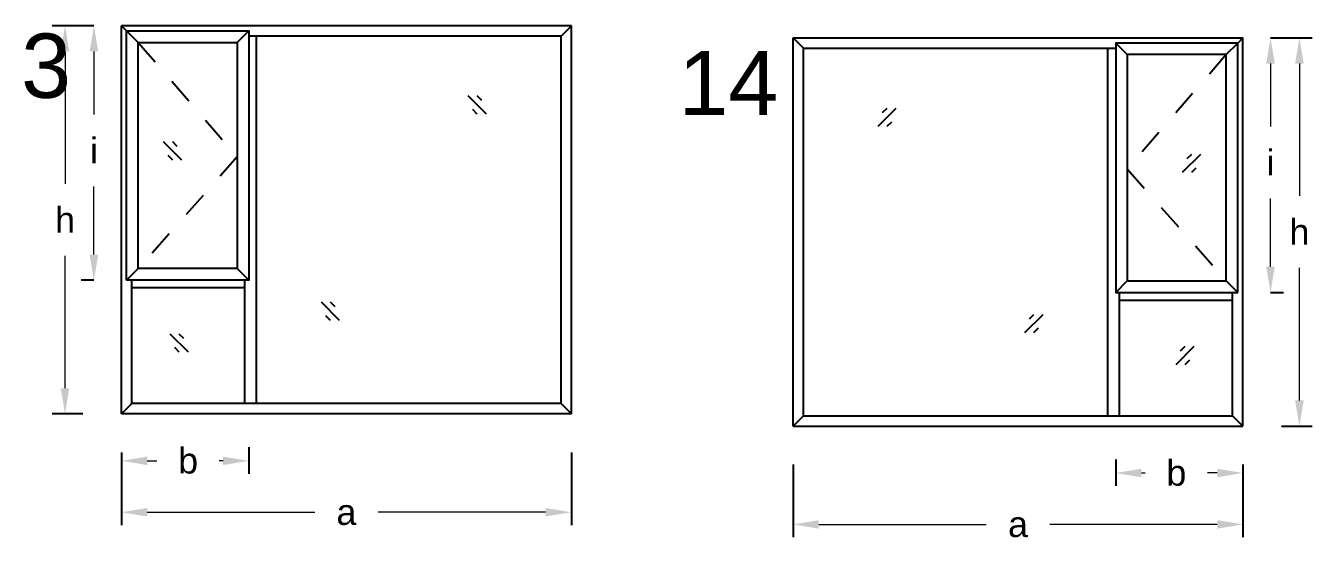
# Model space of a CAD drawing. Header units: millimetres. Extents: x -12.9 to 0.2, y -9.1 to 4.5.
# Drawn here: x -6.92 to -1.91, y -2.53 to -0.53 of the extents above; entities that cross this region are included whole.
import ezdxf

# ---------------------------------------------------------------- set-up
doc = ezdxf.new("R2010")
doc.units = ezdxf.units.MM
doc.linetypes.add('DASHED', pattern=[19.05, 12.7, -6.35])
for name, color, linetype in [('auxiliar', 1, 'DASHED'), ('proyectable', 7, 'Continuous'), ('vidrio', 160, 'Continuous')]:
    doc.layers.add(name, color=color, linetype=linetype)
doc.styles.get("Standard").update_dxf_attribs({"font": 'arial.ttf'})
doc.dimstyles.get("Standard").update_dxf_attribs({"dimtxt": 0.18, "dimasz": 0.18, "dimexe": 0.2, "dimexo": 0.0625, "dimgap": 0.09, "dimtad": 0, "dimtih": 1, "dimtoh": 1, "dimdec": 4, "dimzin": 0, "dimdsep": 46, "dimtxsty": 'Standard', "dimcen": 0.09, "dimadec": 0, "dimazin": 0, "dimtfac": 1, "dimtdec": 4, "dimtofl": 0, "dimtmove": 0, "dimatfit": 3, "dimfxl": 1.5, "dimfxlon": 1, "dimtolj": 1, "dimtzin": 0, "dimarcsym": 0})

# ---------------------------------------------------------------- blocks, each defined once
blk = doc.blocks.new('*D35')
at = {"layer": 'Defpoints', "color": 0, "transparency": 16777216}
for p in [(-6.5433, -2.0391), (-6.0483, -2.0191), (-6.0483, -2.2216)]:
    blk.add_point(p, dxfattribs=at)
at = {"layer": 'proyectable', "color": 0, "lineweight": -2, "transparency": 16777216}
for p, q in [((-6.5433, -2.1891), (-6.5433, -2.2716)), ((-6.0483, -2.1691), (-6.0483, -2.2716))]:
    blk.add_line(p, q, dxfattribs=at)
at = {"layer": 'proyectable', "color": 0, "lineweight": 5, "transparency": 16777216}
for p, q in [((-6.4433, -2.2216), (-6.4057, -2.2216)), ((-6.1483, -2.2216), (-6.1628, -2.2216))]:
    blk.add_line(p, q, dxfattribs=at)
at = {"layer": 'proyectable', "color": 0, "transparency": 16777216}
for points in [[(-6.4433, -2.205), (-6.4433, -2.2383), (-6.5433, -2.2216)], [(-6.1483, -2.205), (-6.1483, -2.2383), (-6.0483, -2.2216)]]:
    blk.add_solid(points, dxfattribs=at)
at = {"layer": 'proyectable', "color": 0, "transparency": 16777216, "insert": (-6.2842, -2.2216), "char_height": 0.1, "attachment_point": 5}
blk.add_mtext('\\A1;b', dxfattribs=at)
blk = doc.blocks.new('*D36')
at = {"layer": 'Defpoints', "color": 0, "transparency": 16777216}
for p in [(-6.5433, -2.0391), (-4.7933, -2.0391), (-4.7933, -2.4216)]:
    blk.add_point(p, dxfattribs=at)
at = {"layer": 'proyectable', "color": 0, "lineweight": -2, "transparency": 16777216}
for p, q in [((-6.5433, -2.1891), (-6.5433, -2.4716)), ((-4.7933, -2.1891), (-4.7933, -2.4716))]:
    blk.add_line(p, q, dxfattribs=at)
at = {"layer": 'proyectable', "color": 0, "lineweight": 5, "transparency": 16777216}
for p, q in [((-6.4433, -2.4216), (-5.7916, -2.4216)), ((-4.8933, -2.4216), (-5.5449, -2.4216))]:
    blk.add_line(p, q, dxfattribs=at)
at = {"layer": 'proyectable', "color": 0, "transparency": 16777216}
for points in [[(-6.4433, -2.405), (-6.4433, -2.4383), (-6.5433, -2.4216)], [(-4.8933, -2.405), (-4.8933, -2.4383), (-4.7933, -2.4216)]]:
    blk.add_solid(points, dxfattribs=at)
at = {"layer": 'proyectable', "color": 0, "transparency": 16777216, "insert": (-5.6683, -2.4216), "char_height": 0.1, "attachment_point": 5}
blk.add_mtext('\\A1;a', dxfattribs=at)
blk = doc.blocks.new('*D37')
at = {"layer": 'Defpoints', "color": 0, "transparency": 16777216}
for p in [(-6.6506, -0.5291), (-6.5433, -0.5291), (-6.5233, -1.5191)]:
    blk.add_point(p, dxfattribs=at)
at = {"layer": 'proyectable', "color": 0, "lineweight": -2, "transparency": 16777216}
for p, q in [((-6.6506, -0.5291), (-6.7006, -0.5291)), ((-6.6506, -1.5191), (-6.7006, -1.5191))]:
    blk.add_line(p, q, dxfattribs=at)
at = {"layer": 'proyectable', "color": 0, "lineweight": 5, "transparency": 16777216}
for p, q in [((-6.6506, -0.6291), (-6.6506, -0.8741)), ((-6.6506, -1.4191), (-6.6506, -1.1541))]:
    blk.add_line(p, q, dxfattribs=at)
at = {"layer": 'proyectable', "color": 0, "transparency": 16777216}
for points in [[(-6.6673, -0.6291), (-6.6339, -0.6291), (-6.6506, -0.5291)], [(-6.6673, -1.4191), (-6.6339, -1.4191), (-6.6506, -1.5191)]]:
    blk.add_solid(points, dxfattribs=at)
at = {"layer": 'proyectable', "color": 0, "transparency": 16777216, "insert": (-6.6506, -1.0141), "char_height": 0.1, "attachment_point": 5}
blk.add_mtext('\\A1;i', dxfattribs=at)
blk = doc.blocks.new('*D38')
at = {"layer": 'Defpoints', "color": 0, "transparency": 16777216}
for p in [(-6.763, -0.5291), (-6.5433, -0.5291), (-6.5433, -2.0391)]:
    blk.add_point(p, dxfattribs=at)
at = {"layer": 'proyectable', "color": 0, "lineweight": -2, "transparency": 16777216}
for p, q in [((-6.6933, -0.5291), (-6.813, -0.5291)), ((-6.6933, -2.0391), (-6.813, -2.0391))]:
    blk.add_line(p, q, dxfattribs=at)
at = {"layer": 'proyectable', "color": 0, "lineweight": 5, "transparency": 16777216}
for p, q in [((-6.763, -0.6291), (-6.763, -1.1441)), ((-6.763, -1.9391), (-6.763, -1.4241))]:
    blk.add_line(p, q, dxfattribs=at)
at = {"layer": 'proyectable', "color": 0, "transparency": 16777216}
for points in [[(-6.7797, -0.6291), (-6.7464, -0.6291), (-6.763, -0.5291)], [(-6.7797, -1.9391), (-6.7464, -1.9391), (-6.763, -2.0391)]]:
    blk.add_solid(points, dxfattribs=at)
at = {"layer": 'proyectable', "color": 0, "transparency": 16777216, "insert": (-6.763, -1.2841), "char_height": 0.1, "attachment_point": 5}
blk.add_mtext('\\A1;h', dxfattribs=at)
blk = doc.blocks.new('*D42')
at = {"layer": 'Defpoints', "color": 0, "transparency": 16777216}
for p in [(-2.6758, -2.0664), (-2.1808, -2.0864), (-2.6758, -2.2689)]:
    blk.add_point(p, dxfattribs=at)
at = {"layer": 'proyectable', "color": 0, "lineweight": -2, "transparency": 16777216}
for p, q in [((-2.6758, -2.2164), (-2.6758, -2.3189)), ((-2.1808, -2.2364), (-2.1808, -2.3189))]:
    blk.add_line(p, q, dxfattribs=at)
at = {"layer": 'proyectable', "color": 0, "lineweight": 5, "transparency": 16777216}
for p, q in [((-2.5758, -2.2689), (-2.5613, -2.2689)), ((-2.2808, -2.2689), (-2.3184, -2.2689))]:
    blk.add_line(p, q, dxfattribs=at)
at = {"layer": 'proyectable', "color": 0, "transparency": 16777216}
for points in [[(-2.5758, -2.2523), (-2.5758, -2.2856), (-2.6758, -2.2689)], [(-2.2808, -2.2523), (-2.2808, -2.2856), (-2.1808, -2.2689)]]:
    blk.add_solid(points, dxfattribs=at)
at = {"layer": 'proyectable', "color": 0, "transparency": 16777216, "insert": (-2.4398, -2.2689), "char_height": 0.1, "attachment_point": 5}
blk.add_mtext('\\A1;b', dxfattribs=at)
blk = doc.blocks.new('*D43')
at = {"layer": 'Defpoints', "color": 0, "transparency": 16777216}
for p in [(-3.9308, -2.0864), (-2.1808, -2.0864), (-3.9308, -2.4689)]:
    blk.add_point(p, dxfattribs=at)
at = {"layer": 'proyectable', "color": 0, "lineweight": -2, "transparency": 16777216}
for p, q in [((-3.9308, -2.2364), (-3.9308, -2.5189)), ((-2.1808, -2.2364), (-2.1808, -2.5189))]:
    blk.add_line(p, q, dxfattribs=at)
at = {"layer": 'proyectable', "color": 0, "lineweight": 5, "transparency": 16777216}
for p, q in [((-3.8308, -2.4689), (-3.1792, -2.4689)), ((-2.2808, -2.4689), (-2.9324, -2.4689))]:
    blk.add_line(p, q, dxfattribs=at)
at = {"layer": 'proyectable', "color": 0, "transparency": 16777216}
for points in [[(-3.8308, -2.4523), (-3.8308, -2.4856), (-3.9308, -2.4689)], [(-2.2808, -2.4523), (-2.2808, -2.4856), (-2.1808, -2.4689)]]:
    blk.add_solid(points, dxfattribs=at)
at = {"layer": 'proyectable', "color": 0, "transparency": 16777216, "insert": (-3.0558, -2.4689), "char_height": 0.1, "attachment_point": 5}
blk.add_mtext('\\A1;a', dxfattribs=at)
blk = doc.blocks.new('*D44')
at = {"layer": 'Defpoints', "color": 0, "transparency": 16777216}
for p in [(-2.1808, -0.5764), (-2.0735, -0.5764), (-2.2008, -1.5664)]:
    blk.add_point(p, dxfattribs=at)
at = {"layer": 'proyectable', "color": 0, "lineweight": -2, "transparency": 16777216}
for p, q in [((-2.0735, -0.5764), (-2.0235, -0.5764)), ((-2.0735, -1.5664), (-2.0235, -1.5664))]:
    blk.add_line(p, q, dxfattribs=at)
at = {"layer": 'proyectable', "color": 0, "lineweight": 5, "transparency": 16777216}
for p, q in [((-2.0735, -0.6764), (-2.0735, -0.9214)), ((-2.0735, -1.4664), (-2.0735, -1.2014))]:
    blk.add_line(p, q, dxfattribs=at)
at = {"layer": 'proyectable', "color": 0, "transparency": 16777216}
for points in [[(-2.0902, -0.6764), (-2.0568, -0.6764), (-2.0735, -0.5764)], [(-2.0902, -1.4664), (-2.0568, -1.4664), (-2.0735, -1.5664)]]:
    blk.add_solid(points, dxfattribs=at)
at = {"layer": 'proyectable', "color": 0, "transparency": 16777216, "insert": (-2.0735, -1.0614), "char_height": 0.1, "attachment_point": 5}
blk.add_mtext('\\A1;i', dxfattribs=at)
blk = doc.blocks.new('*D45')
at = {"layer": 'Defpoints', "color": 0, "transparency": 16777216}
for p in [(-2.1808, -0.5764), (-1.961, -0.5764), (-2.1808, -2.0864)]:
    blk.add_point(p, dxfattribs=at)
at = {"layer": 'proyectable', "color": 0, "lineweight": -2, "transparency": 16777216}
for p, q in [((-2.0308, -0.5764), (-1.911, -0.5764)), ((-2.0308, -2.0864), (-1.911, -2.0864))]:
    blk.add_line(p, q, dxfattribs=at)
at = {"layer": 'proyectable', "color": 0, "lineweight": 5, "transparency": 16777216}
for p, q in [((-1.961, -0.6764), (-1.961, -1.1914)), ((-1.961, -1.9864), (-1.961, -1.4714))]:
    blk.add_line(p, q, dxfattribs=at)
at = {"layer": 'proyectable', "color": 0, "transparency": 16777216}
for points in [[(-1.9777, -0.6764), (-1.9444, -0.6764), (-1.961, -0.5764)], [(-1.9777, -1.9864), (-1.9444, -1.9864), (-1.961, -2.0864)]]:
    blk.add_solid(points, dxfattribs=at)
at = {"layer": 'proyectable', "color": 0, "transparency": 16777216, "insert": (-1.961, -1.3314), "char_height": 0.1, "attachment_point": 5}
blk.add_mtext('\\A1;h', dxfattribs=at)

msp = doc.modelspace()

# ---------------------------------------------------------------- linework, layer by layer
at = {"layer": 'auxiliar', "ltscale": 0.003}
for p, q in [((-6.4783, -0.5941), (-6.0933, -1.0391)), ((-2.2458, -0.6414), (-2.6308, -1.0864)), ((-6.0933, -1.0391), (-6.4783, -1.4741)), ((-2.6308, -1.0864), (-2.2458, -1.5214))]:
    msp.add_line(p, q, dxfattribs=at)
at = {"layer": 'proyectable'}
for p, q in [((-6.5433, -2.0391), (-6.5433, -0.5291)), ((-4.7933, -0.5291), (-6.5433, -0.5291)), ((-6.5233, -0.5491), (-6.5433, -0.5291)), ((-6.4783, -0.5941), (-6.5233, -0.5491)), ((-6.0933, -0.5941), (-6.0483, -0.5491)), ((-4.8333, -0.5691), (-4.7933, -0.5291)), ((-4.7933, -2.0391), (-4.7933, -0.5291)), ((-4.8333, -0.5691), (-6.0483, -0.5691)), ((-6.0183, -1.9991), (-6.0183, -0.5691)), ((-4.8333, -1.9991), (-4.8333, -0.5691)), ((-3.9308, -2.0864), (-3.9308, -0.5764)), ((-3.9308, -0.5764), (-2.1808, -0.5764)), ((-3.8908, -0.6164), (-3.9308, -0.5764)), ((-2.6308, -0.6414), (-2.6758, -0.5964)), ((-2.2458, -0.6414), (-2.2008, -0.5964)), ((-2.2008, -0.5964), (-2.1808, -0.5764)), ((-2.1808, -2.0864), (-2.1808, -0.5764)), ((-3.8908, -2.0464), (-3.8908, -0.6164)), ((-3.8908, -0.6164), (-2.6758, -0.6164)), ((-2.7058, -2.0464), (-2.7058, -0.6164)), ((-6.5233, -1.5191), (-6.4783, -1.4741)), ((-6.0483, -1.5191), (-6.0933, -1.4741)), ((-6.5033, -1.9991), (-6.5033, -1.5191)), ((-6.0633, -1.5491), (-6.5033, -1.5491)), ((-6.0633, -1.9991), (-6.0633, -1.5191)), ((-2.6758, -1.5664), (-2.6308, -1.5214)), ((-2.2008, -1.5664), (-2.2458, -1.5214)), ((-2.6608, -2.0464), (-2.6608, -1.5664)), ((-2.6608, -1.5964), (-2.2208, -1.5964)), ((-2.2208, -2.0464), (-2.2208, -1.5664)), ((-6.5433, -2.0391), (-6.5033, -1.9991)), ((-4.8333, -1.9991), (-6.5033, -1.9991)), ((-4.8333, -1.9991), (-4.7933, -2.0391)), ((-4.7933, -2.0391), (-6.5433, -2.0391)), ((-3.8908, -2.0464), (-3.9308, -2.0864)), ((-3.8908, -2.0464), (-2.2208, -2.0464)), ((-2.1808, -2.0864), (-2.2208, -2.0464)), ((-3.9308, -2.0864), (-2.1808, -2.0864))]:
    msp.add_line(p, q, dxfattribs=at)
for points in [[(-6.5233, -1.5191), (-6.5233, -0.5491), (-6.0483, -0.5491), (-6.0483, -1.5191)], [(-6.4783, -1.4741), (-6.4783, -0.5941), (-6.0933, -0.5941), (-6.0933, -1.4741)], [(-2.2008, -1.5664), (-2.2008, -0.5964), (-2.6758, -0.5964), (-2.6758, -1.5664)], [(-2.2458, -1.5214), (-2.2458, -0.6414), (-2.6308, -0.6414), (-2.6308, -1.5214)]]:
    msp.add_lwpolyline(points, close=True, dxfattribs=at)
at = {"layer": 'vidrio'}
for p, q in [((-5.1239, -0.8728), (-5.1946, -0.8021)), ((-5.1416, -0.8198), (-5.1592, -0.8021)), ((-3.6002, -0.9201), (-3.5295, -0.8494)), ((-3.5825, -0.8671), (-3.5648, -0.8494)), ((-5.1592, -0.8728), (-5.1769, -0.8551)), ((-3.5648, -0.9201), (-3.5472, -0.9024)), ((-6.3088, -1.0519), (-6.3795, -0.9811)), ((-6.3264, -0.9988), (-6.3441, -0.9811)), ((-6.3441, -1.0519), (-6.3618, -1.0342)), ((-2.4153, -1.0991), (-2.3446, -1.0284)), ((-2.3976, -1.0461), (-2.38, -1.0284)), ((-2.38, -1.0991), (-2.3623, -1.0815)), ((-5.695, -1.6752), (-5.7657, -1.6045)), ((-5.7127, -1.6222), (-5.7304, -1.6045)), ((-5.7304, -1.6752), (-5.7481, -1.6575)), ((-3.029, -1.7225), (-2.9583, -1.6518)), ((-3.0114, -1.6695), (-2.9937, -1.6518)), ((-6.2833, -1.7991), (-6.354, -1.7284)), ((-6.301, -1.7461), (-6.3186, -1.7284)), ((-2.9937, -1.7225), (-2.976, -1.7048)), ((-6.3186, -1.7991), (-6.3363, -1.7814)), ((-2.4408, -1.8464), (-2.3701, -1.7757)), ((-2.4231, -1.7933), (-2.4054, -1.7757)), ((-2.4054, -1.8464), (-2.3878, -1.8287))]:
    msp.add_line(p, q, dxfattribs=at)

# ---------------------------------------------------------------- texts
at = {"layer": 'proyectable', "char_height": 0.25, "attachment_point": 1}
for s, insert in [('13', (-7.1279, -0.5596)), ('14', (-4.3772, -0.6269))]:
    msp.add_mtext_dynamic_manual_height_columns(s, width=0.328144, gutter_width=1.25, heights=[0], dxfattribs=dict(at, insert=insert))

# ---------------------------------------------------------------- dimensions: what is measured, and where the dimension line sits
at = {"layer": 'proyectable'}
for base, p1, p2, angle, text, override, picture, middle in [((-6.763, -0.5291), (-6.5433, -2.0391), (-6.5433, -0.5291), 90, 'h', {"dimtxt": 0.1, "dimasz": 0.1, "dimexe": 0.05, "dimexo": 0.15, "dimdec": 1, "dimdle": 0.1, "dimlwd": 5}, '*D38', (-6.763, -1.2841)), ((-1.961, -0.5764), (-2.1808, -2.0864), (-2.1808, -0.5764), 90, 'h', {"dimtxt": 0.1, "dimasz": 0.1, "dimexe": 0.05, "dimexo": 0.15, "dimdec": 1, "dimdle": 0.1, "dimlwd": 5}, '*D45', (-1.961, -1.3314)), ((-3.9308, -2.4689), (-2.1808, -2.0864), (-3.9308, -2.0864), 180, 'a', {"dimtxt": 0.1, "dimasz": 0.1, "dimexe": 0.05, "dimexo": 0.15, "dimdec": 1, "dimrnd": 0, "dimdle": 0.1, "dimlwd": 5}, '*D43', (-3.0558, -2.4689))]:
    dim = msp.add_linear_dim(base=base, p1=p1, p2=p2, angle=angle, text=text, dimstyle='Standard', override=override, dxfattribs=at)
    dim.commit()
    dim.dimension.update_dxf_attribs({"geometry": picture, "text_midpoint": middle})
for base, p1, p2, angle, text, override, picture, middle in [((-6.6506, -0.5291), (-6.5233, -1.5191), (-6.5433, -0.5291), 90, 'i', {"dimtxt": 0.1, "dimasz": 0.1, "dimexe": 0.05, "dimexo": 0.15, "dimdec": 1, "dimdle": 0.1, "dimlwd": 5}, '*D37', (-6.6506, -1.0141)), ((-2.0735, -0.5764), (-2.2008, -1.5664), (-2.1808, -0.5764), 90, 'i', {"dimtxt": 0.1, "dimasz": 0.1, "dimexe": 0.05, "dimexo": 0.15, "dimdec": 1, "dimdle": 0.1, "dimlwd": 5}, '*D44', (-2.0735, -1.0614)), ((-2.6758, -2.2689), (-2.1808, -2.0864), (-2.6758, -2.0664), 180, 'b', {"dimtxt": 0.1, "dimasz": 0.1, "dimexe": 0.05, "dimexo": 0.15, "dimdec": 1, "dimdle": 0.1, "dimtofl": 1, "dimtmove": 1, "dimlwd": 5}, '*D42', (-2.4398, -2.2689))]:
    dim = msp.add_linear_dim(base=base, p1=p1, p2=p2, angle=angle, text=text, dimstyle='Standard', override=override, dxfattribs=at)
    dim.commit()
    dim.dimension.update_dxf_attribs({"geometry": picture, "text_midpoint": middle, "dimtype": 160})
dim = msp.add_linear_dim(base=(-6.0483, -2.2216), p1=(-6.5433, -2.0391), p2=(-6.0483, -2.0191), text='b', dimstyle='Standard', override={"dimtxt": 0.1, "dimasz": 0.1, "dimexe": 0.05, "dimexo": 0.15, "dimdec": 1, "dimdle": 0.1, "dimtofl": 1, "dimtmove": 1, "dimlwd": 5}, dxfattribs=at)
dim.commit()
dim.dimension.update_dxf_attribs({"geometry": '*D35', "text_midpoint": (-6.2842, -2.2216), "dimtype": 160})
dim = msp.add_linear_dim(base=(-4.7933, -2.4216), p1=(-6.5433, -2.0391), p2=(-4.7933, -2.0391), text='a', dimstyle='Standard', override={"dimtxt": 0.1, "dimasz": 0.1, "dimexe": 0.05, "dimexo": 0.15, "dimdec": 1, "dimrnd": 0, "dimdle": 0.1, "dimlwd": 5}, dxfattribs=at)
dim.commit()
dim.dimension.update_dxf_attribs({"geometry": '*D36', "text_midpoint": (-5.6683, -2.4216)})

doc.saveas('drawing.dxf')
